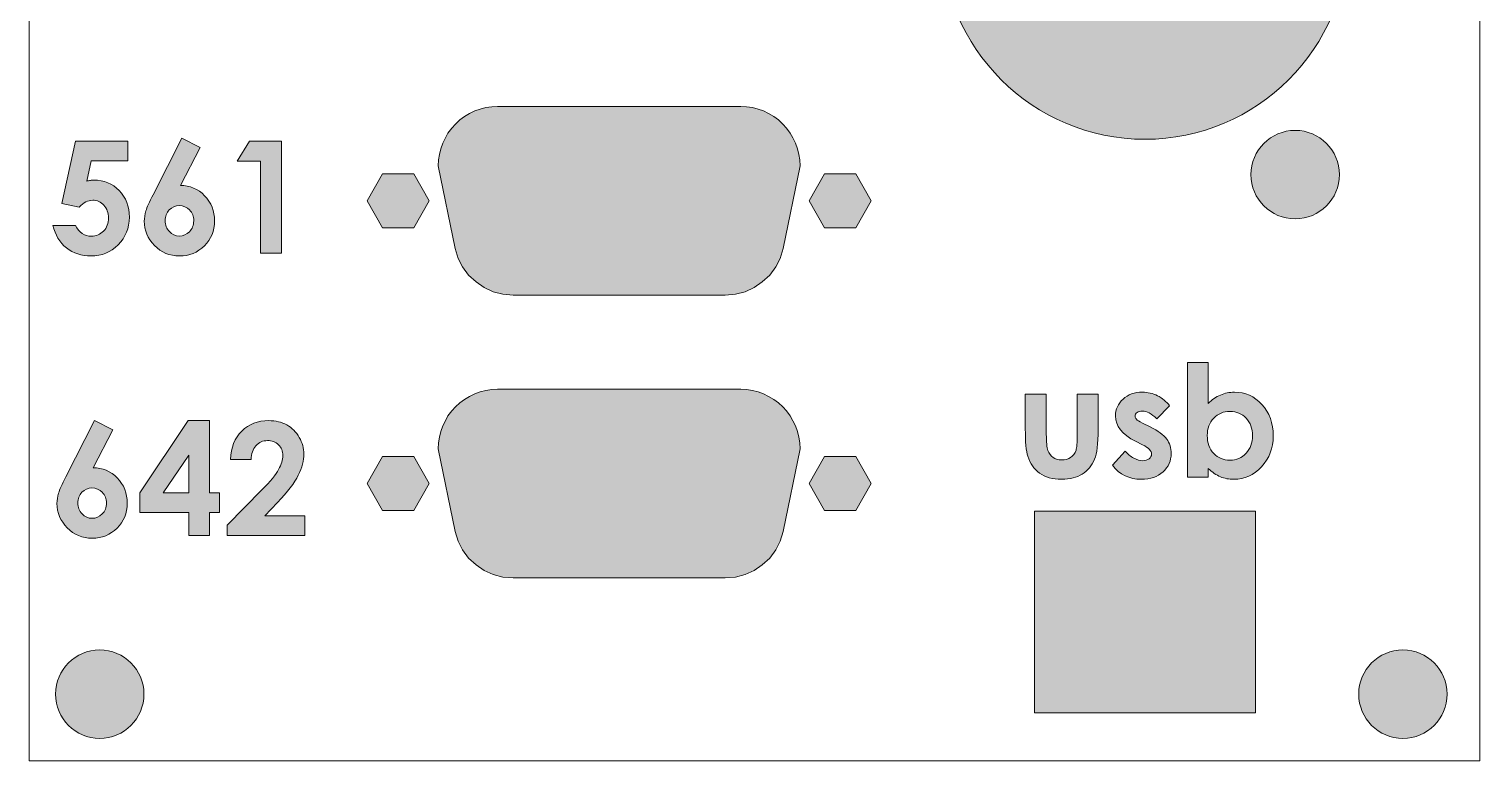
# Model space of a CAD drawing. Header units: inches. Extents: x 54.2 to 136.3, y -98.4 to -3.4.
# Drawn here: x 54.2 to 136.3, y -98.4 to -57 of the extents above; entities that cross this region are included whole.
import ezdxf

# ---------------------------------------------------------------- set-up
doc = ezdxf.new("R2010")
doc.units = ezdxf.units.IN
doc.header["$MEASUREMENT"] = 0
doc.layers.add('Layer 1', color=7, linetype='Continuous')

# ---------------------------------------------------------------- blocks, each defined once
blk = doc.blocks.new('block 3')
at = {"layer": 'Layer 1', "true_color": 0xffffff}
h = blk.add_hatch(color=7, dxfattribs=at)
h.dxf.hatch_style = 2
edge = h.paths.add_edge_path()
edge.add_spline(control_points=[(111.335, -38.263), (111.335, -39.644), (110.216, -40.763), (108.835, -40.763), (107.454, -40.763), (106.335, -39.644), (106.335, -38.263), (106.335, -36.883), (107.454, -35.763), (108.835, -35.763), (110.216, -35.763), (111.335, -36.883), (111.335, -38.263)], knot_values=[0, 0, 0, 0, 1, 1, 1, 2, 2, 2, 3, 3, 3, 4, 4, 4, 4], degree=3, periodic=1)
h = blk.add_hatch(color=7, dxfattribs=at)
h.dxf.hatch_style = 2
edge = h.paths.add_edge_path()
edge.add_spline(control_points=[(112.479, -41.335), (112.479, -41.335), (112.468, -40.245), (112.468, -40.245), (113.964, -39.612), (115.609, -39.262), (117.336, -39.262), (119.058, -39.262), (120.699, -39.611), (122.192, -40.24), (122.192, -40.24), (122.192, -41.335), (122.192, -41.335), (122.192, -41.335), (122.191, -41.335), (122.191, -41.335), (126.116, -43.166), (128.835, -47.147), (128.835, -51.762), (128.835, -58.114), (123.687, -63.264), (117.336, -63.264), (110.983, -63.264), (105.835, -58.114), (105.835, -51.762), (105.835, -47.147), (108.554, -43.166), (112.479, -41.335), (112.479, -41.335), (112.479, -41.335), (112.479, -41.335)], knot_values=[0, 0, 0, 0, 1, 1, 1, 2, 2, 2, 3, 3, 3, 4, 4, 4, 5, 5, 5, 6, 6, 6, 7, 7, 7, 8, 8, 8, 9, 9, 9, 10, 10, 10, 10], degree=3, periodic=1)
h = blk.add_hatch(color=7, dxfattribs=at)
h.dxf.hatch_style = 2
edge = h.paths.add_edge_path()
edge.add_spline(control_points=[(128.335, -65.263), (128.335, -66.643), (127.216, -67.763), (125.835, -67.763), (124.454, -67.763), (123.335, -66.643), (123.335, -65.263), (123.335, -63.882), (124.454, -62.763), (125.835, -62.763), (127.216, -62.763), (128.335, -63.882), (128.335, -65.263)], knot_values=[0, 0, 0, 0, 1, 1, 1, 2, 2, 2, 3, 3, 3, 4, 4, 4, 4], degree=3, periodic=1)
at = {"layer": 'Layer 1', "lineweight": 0}
for points, knots in [([(111.335, -38.263), (111.335, -39.644), (110.216, -40.763), (108.835, -40.763), (107.454, -40.763), (106.335, -39.644), (106.335, -38.263), (106.335, -36.883), (107.454, -35.763), (108.835, -35.763), (110.216, -35.763), (111.335, -36.883), (111.335, -38.263)], [0, 0, 0, 0, 1, 1, 1, 2, 2, 2, 3, 3, 3, 4, 4, 4, 4]), ([(112.479, -41.335), (112.479, -41.335), (112.468, -40.245), (112.468, -40.245), (113.964, -39.612), (115.609, -39.262), (117.336, -39.262), (119.058, -39.262), (120.699, -39.611), (122.192, -40.24), (122.192, -40.24), (122.192, -41.335), (122.192, -41.335), (122.192, -41.335), (122.191, -41.335), (122.191, -41.335), (126.116, -43.166), (128.835, -47.147), (128.835, -51.762), (128.835, -58.114), (123.687, -63.264), (117.336, -63.264), (110.983, -63.264), (105.835, -58.114), (105.835, -51.762), (105.835, -47.147), (108.554, -43.166), (112.479, -41.335), (112.479, -41.335), (112.479, -41.335), (112.479, -41.335)], [0, 0, 0, 0, 1, 1, 1, 2, 2, 2, 3, 3, 3, 4, 4, 4, 5, 5, 5, 6, 6, 6, 7, 7, 7, 8, 8, 8, 9, 9, 9, 10, 10, 10, 10]), ([(128.335, -65.263), (128.335, -66.643), (127.216, -67.763), (125.835, -67.763), (124.454, -67.763), (123.335, -66.643), (123.335, -65.263), (123.335, -63.882), (124.454, -62.763), (125.835, -62.763), (127.216, -62.763), (128.335, -63.882), (128.335, -65.263)], [0, 0, 0, 0, 1, 1, 1, 2, 2, 2, 3, 3, 3, 4, 4, 4, 4])]:
    blk.add_open_spline(points, degree=3, knots=knots, dxfattribs=at)
blk = doc.blocks.new('block 5')
at = {"layer": 'Layer 1', "true_color": 0xffffff}
h = blk.add_hatch(color=7, dxfattribs=at)
h.dxf.hatch_style = 2
h.paths.add_polyline_path([(94.483, -61.407), (80.704, -61.407), (80.386, -61.428), (80.048, -61.47), (79.73, -61.555), (79.434, -61.661), (79.137, -61.809), (78.841, -61.978), (78.587, -62.168), (78.333, -62.401), (78.121, -62.634), (77.91, -62.91), (77.761, -63.185), (77.613, -63.481), (77.508, -63.799), (77.423, -64.116), (77.381, -64.433), (77.359, -64.772), (78.312, -69.45), (78.481, -70.001), (78.735, -70.487), (79.074, -70.953), (79.497, -71.334), (79.963, -71.651), (80.471, -71.884), (81.021, -72.032), (81.593, -72.074), (93.594, -72.074), (94.166, -72.032), (94.716, -71.884), (95.224, -71.651), (95.69, -71.334), (96.113, -70.953), (96.452, -70.487), (96.706, -70.001), (96.875, -69.45), (97.828, -64.772), (97.806, -64.433), (97.764, -64.116), (97.68, -63.799), (97.574, -63.481), (97.425, -63.185), (97.277, -62.91), (97.066, -62.634), (96.854, -62.401), (96.6, -62.168), (96.346, -61.978), (96.049, -61.809), (95.753, -61.661), (95.457, -61.555), (95.139, -61.47), (94.801, -61.428)])
h = blk.add_hatch(color=7, dxfattribs=at)
h.dxf.hatch_style = 2
h.paths.add_polyline_path([(76.851, -66.741), (75.984, -65.217), (74.206, -65.217), (73.338, -66.741), (74.206, -68.265), (75.984, -68.265)])
h = blk.add_hatch(color=7, dxfattribs=at)
h.dxf.hatch_style = 2
h.paths.add_polyline_path([(98.336, -66.741), (99.203, -68.265), (100.981, -68.265), (101.849, -66.741), (100.981, -65.217), (99.203, -65.217)])
at = {"layer": 'Layer 1', "lineweight": 0}
for points in [[(94.483, -61.407), (80.704, -61.407), (80.386, -61.428), (80.048, -61.47), (79.73, -61.555), (79.434, -61.661), (79.137, -61.809), (78.841, -61.978), (78.587, -62.168), (78.333, -62.401), (78.121, -62.634), (77.91, -62.91), (77.761, -63.185), (77.613, -63.481), (77.508, -63.799), (77.423, -64.116), (77.381, -64.433), (77.359, -64.772), (78.312, -69.45), (78.481, -70.001), (78.735, -70.487), (79.074, -70.953), (79.497, -71.334), (79.963, -71.651), (80.471, -71.884), (81.021, -72.032), (81.593, -72.074), (93.594, -72.074), (94.166, -72.032), (94.716, -71.884), (95.224, -71.651), (95.69, -71.334), (96.113, -70.953), (96.452, -70.487), (96.706, -70.001), (96.875, -69.45), (97.828, -64.772), (97.806, -64.433), (97.764, -64.116), (97.68, -63.799), (97.574, -63.481), (97.425, -63.185), (97.277, -62.91), (97.066, -62.634), (96.854, -62.401), (96.6, -62.168), (96.346, -61.978), (96.049, -61.809), (95.753, -61.661), (95.457, -61.555), (95.139, -61.47), (94.801, -61.428), (94.483, -61.407)], [(76.851, -66.741), (75.984, -65.217), (74.206, -65.217), (73.338, -66.741), (74.206, -68.265), (75.984, -68.265), (76.851, -66.741)], [(98.336, -66.741), (99.203, -68.265), (100.981, -68.265), (101.849, -66.741), (100.981, -65.217), (99.203, -65.217), (98.336, -66.741)]]:
    blk.add_lwpolyline(points, dxfattribs=at)
blk = doc.blocks.new('block 6')
at = {"layer": 'Layer 1', "true_color": 0xffffff}
h = blk.add_hatch(color=7, dxfattribs=at)
h.dxf.hatch_style = 2
h.paths.add_polyline_path([(94.483, -77.402), (80.704, -77.402), (80.386, -77.423), (80.048, -77.466), (79.73, -77.55), (79.434, -77.656), (79.137, -77.804), (78.841, -77.974), (78.587, -78.164), (78.333, -78.397), (78.121, -78.63), (77.91, -78.905), (77.761, -79.18), (77.613, -79.476), (77.508, -79.794), (77.423, -80.112), (77.381, -80.429), (77.359, -80.768), (78.312, -85.445), (78.481, -85.996), (78.735, -86.483), (79.074, -86.948), (79.497, -87.329), (79.963, -87.647), (80.471, -87.88), (81.021, -88.028), (81.593, -88.07), (93.594, -88.07), (94.166, -88.028), (94.716, -87.88), (95.224, -87.647), (95.69, -87.329), (96.113, -86.948), (96.452, -86.483), (96.706, -85.996), (96.875, -85.445), (97.828, -80.768), (97.806, -80.429), (97.764, -80.112), (97.68, -79.794), (97.574, -79.476), (97.425, -79.18), (97.277, -78.905), (97.066, -78.63), (96.854, -78.397), (96.6, -78.164), (96.346, -77.974), (96.049, -77.804), (95.753, -77.656), (95.457, -77.55), (95.139, -77.466), (94.801, -77.423)])
h = blk.add_hatch(color=7, dxfattribs=at)
h.dxf.hatch_style = 2
h.paths.add_polyline_path([(76.851, -82.736), (75.984, -81.212), (74.206, -81.212), (73.338, -82.736), (74.206, -84.26), (75.984, -84.26)])
h = blk.add_hatch(color=7, dxfattribs=at)
h.dxf.hatch_style = 2
h.paths.add_polyline_path([(98.336, -82.736), (99.203, -84.26), (100.981, -84.26), (101.849, -82.736), (100.981, -81.212), (99.203, -81.212)])
at = {"layer": 'Layer 1', "lineweight": 0}
for points in [[(94.483, -77.402), (80.704, -77.402), (80.386, -77.423), (80.048, -77.466), (79.73, -77.55), (79.434, -77.656), (79.137, -77.804), (78.841, -77.974), (78.587, -78.164), (78.333, -78.397), (78.121, -78.63), (77.91, -78.905), (77.761, -79.18), (77.613, -79.476), (77.508, -79.794), (77.423, -80.112), (77.381, -80.429), (77.359, -80.768), (78.312, -85.445), (78.481, -85.996), (78.735, -86.483), (79.074, -86.948), (79.497, -87.329), (79.963, -87.647), (80.471, -87.88), (81.021, -88.028), (81.593, -88.07), (93.594, -88.07), (94.166, -88.028), (94.716, -87.88), (95.224, -87.647), (95.69, -87.329), (96.113, -86.948), (96.452, -86.483), (96.706, -85.996), (96.875, -85.445), (97.828, -80.768), (97.806, -80.429), (97.764, -80.112), (97.68, -79.794), (97.574, -79.476), (97.425, -79.18), (97.277, -78.905), (97.066, -78.63), (96.854, -78.397), (96.6, -78.164), (96.346, -77.974), (96.049, -77.804), (95.753, -77.656), (95.457, -77.55), (95.139, -77.466), (94.801, -77.423), (94.483, -77.402)], [(76.851, -82.736), (75.984, -81.212), (74.206, -81.212), (73.338, -82.736), (74.206, -84.26), (75.984, -84.26), (76.851, -82.736)], [(98.336, -82.736), (99.203, -84.26), (100.981, -84.26), (101.849, -82.736), (100.981, -81.212), (99.203, -81.212), (98.336, -82.736)]]:
    blk.add_lwpolyline(points, dxfattribs=at)
blk = doc.blocks.new('block 11')
at = {"layer": 'Layer 1', "true_color": 0xffffff}
h = blk.add_hatch(color=7, dxfattribs=at)
h.dxf.hatch_style = 2
edge = h.paths.add_edge_path()
edge.add_spline(control_points=[(56.831, -63.371), (56.831, -63.371), (59.798, -63.371), (59.798, -63.371), (59.798, -63.371), (59.798, -64.486), (59.798, -64.486), (59.798, -64.486), (57.731, -64.486), (57.731, -64.486), (57.731, -64.486), (57.473, -65.636), (57.473, -65.636), (57.545, -65.616), (57.615, -65.601), (57.684, -65.59), (57.753, -65.581), (57.819, -65.576), (57.882, -65.576), (58.456, -65.576), (58.934, -65.772), (59.314, -66.164), (59.694, -66.555), (59.885, -67.057), (59.885, -67.669), (59.885, -68.286), (59.674, -68.806), (59.254, -69.23), (58.833, -69.653), (58.321, -69.865), (57.718, -69.865), (57.179, -69.865), (56.715, -69.711), (56.327, -69.404), (55.94, -69.097), (55.686, -68.676), (55.565, -68.142), (55.565, -68.142), (56.831, -68.142), (56.831, -68.142), (56.929, -68.34), (57.057, -68.491), (57.217, -68.593), (57.376, -68.694), (57.552, -68.745), (57.744, -68.745), (58.011, -68.745), (58.238, -68.649), (58.425, -68.457), (58.611, -68.265), (58.705, -68.017), (58.705, -67.716), (58.705, -67.423), (58.618, -67.183), (58.444, -66.995), (58.27, -66.807), (58.06, -66.713), (57.813, -66.713), (57.681, -66.713), (57.551, -66.746), (57.424, -66.811), (57.296, -66.878), (57.17, -66.977), (57.047, -67.109), (57.047, -67.109), (56.065, -66.889), (56.065, -66.889), (56.065, -66.889), (56.831, -63.371), (56.831, -63.371)], knot_values=[0, 0, 0, 0, 1, 1, 1, 2, 2, 2, 3, 3, 3, 4, 4, 4, 5, 5, 5, 6, 6, 6, 7, 7, 7, 8, 8, 8, 9, 9, 9, 10, 10, 10, 11, 11, 11, 12, 12, 12, 13, 13, 13, 14, 14, 14, 15, 15, 15, 16, 16, 16, 17, 17, 17, 18, 18, 18, 19, 19, 19, 20, 20, 20, 21, 21, 21, 22, 22, 22, 23, 23, 23, 23], degree=3, periodic=1)
h = blk.add_hatch(color=7, dxfattribs=at)
h.dxf.hatch_style = 2
edge = h.paths.add_edge_path()
edge.add_spline(control_points=[(62.856, -63.211), (62.856, -63.211), (63.883, -63.725), (63.883, -63.725), (63.883, -63.725), (62.774, -65.877), (62.774, -65.877), (63.311, -65.877), (63.767, -66.069), (64.144, -66.454), (64.52, -66.839), (64.708, -67.317), (64.708, -67.888), (64.708, -68.44), (64.515, -68.907), (64.129, -69.29), (63.742, -69.673), (63.276, -69.865), (62.731, -69.865), (62.16, -69.865), (61.684, -69.666), (61.304, -69.268), (60.923, -68.871), (60.733, -68.415), (60.733, -67.901), (60.733, -67.706), (60.762, -67.509), (60.821, -67.311), (60.88, -67.113), (61.016, -66.809), (61.228, -66.398), (61.228, -66.398), (62.856, -63.211), (62.856, -63.211)], knot_values=[0, 0, 0, 0, 1, 1, 1, 2, 2, 2, 3, 3, 3, 4, 4, 4, 5, 5, 5, 6, 6, 6, 7, 7, 7, 8, 8, 8, 9, 9, 9, 10, 10, 10, 11, 11, 11, 11], degree=3, periodic=1)
edge = h.paths.add_edge_path()
edge.add_spline(control_points=[(62.705, -67.018), (62.481, -67.018), (62.293, -67.099), (62.141, -67.261), (61.989, -67.424), (61.913, -67.627), (61.913, -67.871), (61.913, -68.115), (61.993, -68.32), (62.152, -68.487), (62.311, -68.653), (62.497, -68.737), (62.71, -68.737), (62.933, -68.737), (63.126, -68.655), (63.287, -68.491), (63.447, -68.327), (63.528, -68.121), (63.528, -67.871), (63.528, -67.627), (63.45, -67.424), (63.293, -67.261), (63.137, -67.099), (62.941, -67.018), (62.705, -67.018)], knot_values=[0, 0, 0, 0, 1, 1, 1, 2, 2, 2, 3, 3, 3, 4, 4, 4, 5, 5, 5, 6, 6, 6, 7, 7, 7, 8, 8, 8, 8], degree=3, periodic=1)
h = blk.add_hatch(color=7, dxfattribs=at)
h.dxf.hatch_style = 2
h.paths.add_polyline_path([(66.689, -63.371), (68.493, -63.371), (68.493, -69.705), (67.296, -69.705), (67.296, -64.503), (65.991, -64.503)])
at = {"layer": 'Layer 1', "lineweight": 0}
blk.add_lwpolyline([(66.689, -63.371), (68.493, -63.371), (68.493, -69.705), (67.296, -69.705), (67.296, -64.503), (65.991, -64.503), (66.689, -63.371)], dxfattribs=at)
for points, knots in [([(56.831, -63.371), (56.831, -63.371), (59.798, -63.371), (59.798, -63.371), (59.798, -63.371), (59.798, -64.486), (59.798, -64.486), (59.798, -64.486), (57.731, -64.486), (57.731, -64.486), (57.731, -64.486), (57.473, -65.636), (57.473, -65.636), (57.545, -65.616), (57.615, -65.601), (57.684, -65.59), (57.753, -65.581), (57.819, -65.576), (57.882, -65.576), (58.456, -65.576), (58.934, -65.772), (59.314, -66.164), (59.694, -66.555), (59.885, -67.057), (59.885, -67.669), (59.885, -68.286), (59.674, -68.806), (59.254, -69.23), (58.833, -69.653), (58.321, -69.865), (57.718, -69.865), (57.179, -69.865), (56.715, -69.711), (56.327, -69.404), (55.94, -69.097), (55.686, -68.676), (55.565, -68.142), (55.565, -68.142), (56.831, -68.142), (56.831, -68.142), (56.929, -68.34), (57.057, -68.491), (57.217, -68.593), (57.376, -68.694), (57.552, -68.745), (57.744, -68.745), (58.011, -68.745), (58.238, -68.649), (58.425, -68.457), (58.611, -68.265), (58.705, -68.017), (58.705, -67.716), (58.705, -67.423), (58.618, -67.183), (58.444, -66.995), (58.27, -66.807), (58.06, -66.713), (57.813, -66.713), (57.681, -66.713), (57.551, -66.746), (57.424, -66.811), (57.296, -66.878), (57.17, -66.977), (57.047, -67.109), (57.047, -67.109), (56.065, -66.889), (56.065, -66.889), (56.065, -66.889), (56.831, -63.371), (56.831, -63.371)], [0, 0, 0, 0, 1, 1, 1, 2, 2, 2, 3, 3, 3, 4, 4, 4, 5, 5, 5, 6, 6, 6, 7, 7, 7, 8, 8, 8, 9, 9, 9, 10, 10, 10, 11, 11, 11, 12, 12, 12, 13, 13, 13, 14, 14, 14, 15, 15, 15, 16, 16, 16, 17, 17, 17, 18, 18, 18, 19, 19, 19, 20, 20, 20, 21, 21, 21, 22, 22, 22, 23, 23, 23, 23]), ([(62.856, -63.211), (62.856, -63.211), (63.883, -63.725), (63.883, -63.725), (63.883, -63.725), (62.774, -65.877), (62.774, -65.877), (63.311, -65.877), (63.767, -66.069), (64.144, -66.454), (64.52, -66.839), (64.708, -67.317), (64.708, -67.888), (64.708, -68.44), (64.515, -68.907), (64.129, -69.29), (63.742, -69.673), (63.276, -69.865), (62.731, -69.865), (62.16, -69.865), (61.684, -69.666), (61.304, -69.268), (60.923, -68.871), (60.733, -68.415), (60.733, -67.901), (60.733, -67.706), (60.762, -67.509), (60.821, -67.311), (60.88, -67.113), (61.016, -66.809), (61.228, -66.398), (61.228, -66.398), (62.856, -63.211), (62.856, -63.211)], [0, 0, 0, 0, 1, 1, 1, 2, 2, 2, 3, 3, 3, 4, 4, 4, 5, 5, 5, 6, 6, 6, 7, 7, 7, 8, 8, 8, 9, 9, 9, 10, 10, 10, 11, 11, 11, 11]), ([(62.705, -67.018), (62.481, -67.018), (62.293, -67.099), (62.141, -67.261), (61.989, -67.424), (61.913, -67.627), (61.913, -67.871), (61.913, -68.115), (61.993, -68.32), (62.152, -68.487), (62.311, -68.653), (62.497, -68.737), (62.71, -68.737), (62.933, -68.737), (63.126, -68.655), (63.287, -68.491), (63.447, -68.327), (63.528, -68.121), (63.528, -67.871), (63.528, -67.627), (63.45, -67.424), (63.293, -67.261), (63.137, -67.099), (62.941, -67.018), (62.705, -67.018)], [0, 0, 0, 0, 1, 1, 1, 2, 2, 2, 3, 3, 3, 4, 4, 4, 5, 5, 5, 6, 6, 6, 7, 7, 7, 8, 8, 8, 8])]:
    blk.add_open_spline(points, degree=3, knots=knots, dxfattribs=at)
blk = doc.blocks.new('block 12')
at = {"layer": 'Layer 1', "true_color": 0xffffff}
h = blk.add_hatch(color=7, dxfattribs=at)
h.dxf.hatch_style = 2
edge = h.paths.add_edge_path()
edge.add_spline(control_points=[(57.917, -79.177), (57.917, -79.177), (58.944, -79.691), (58.944, -79.691), (58.944, -79.691), (57.835, -81.843), (57.835, -81.843), (58.371, -81.843), (58.828, -82.035), (59.204, -82.42), (59.58, -82.805), (59.768, -83.283), (59.768, -83.854), (59.768, -84.405), (59.575, -84.872), (59.189, -85.256), (58.803, -85.639), (58.337, -85.83), (57.792, -85.83), (57.22, -85.83), (56.745, -85.632), (56.364, -85.234), (55.984, -84.837), (55.793, -84.381), (55.793, -83.867), (55.793, -83.672), (55.823, -83.475), (55.882, -83.277), (55.941, -83.079), (56.076, -82.775), (56.289, -82.364), (56.289, -82.364), (57.917, -79.177), (57.917, -79.177)], knot_values=[0, 0, 0, 0, 1, 1, 1, 2, 2, 2, 3, 3, 3, 4, 4, 4, 5, 5, 5, 6, 6, 6, 7, 7, 7, 8, 8, 8, 9, 9, 9, 10, 10, 10, 11, 11, 11, 11], degree=3, periodic=1)
edge = h.paths.add_edge_path()
edge.add_spline(control_points=[(57.766, -82.984), (57.542, -82.984), (57.354, -83.065), (57.202, -83.227), (57.049, -83.39), (56.973, -83.593), (56.973, -83.837), (56.973, -84.081), (57.053, -84.286), (57.212, -84.452), (57.372, -84.619), (57.558, -84.702), (57.77, -84.702), (57.994, -84.702), (58.186, -84.621), (58.347, -84.457), (58.508, -84.293), (58.588, -84.087), (58.588, -83.837), (58.588, -83.593), (58.51, -83.39), (58.354, -83.227), (58.197, -83.065), (58.001, -82.984), (57.766, -82.984)], knot_values=[0, 0, 0, 0, 1, 1, 1, 2, 2, 2, 3, 3, 3, 4, 4, 4, 5, 5, 5, 6, 6, 6, 7, 7, 7, 8, 8, 8, 8], degree=3, periodic=1)
h = blk.add_hatch(color=7, dxfattribs=at)
h.dxf.hatch_style = 2
h.paths.add_polyline_path([(63.222, -79.177), (64.423, -79.177), (64.423, -83.256), (64.988, -83.256), (64.988, -84.371), (64.423, -84.371), (64.423, -85.671), (63.244, -85.671), (63.244, -84.371), (60.479, -84.371), (60.479, -83.256)])
h.paths.add_polyline_path([(63.244, -83.256), (63.244, -81.132), (61.797, -83.256)])
h = blk.add_hatch(color=7, dxfattribs=at)
h.dxf.hatch_style = 2
edge = h.paths.add_edge_path()
edge.add_spline(control_points=[(66.775, -81.378), (66.775, -81.378), (65.599, -81.378), (65.599, -81.378), (65.631, -80.694), (65.845, -80.157), (66.243, -79.765), (66.641, -79.373), (67.151, -79.177), (67.774, -79.177), (68.158, -79.177), (68.498, -79.259), (68.792, -79.42), (69.087, -79.583), (69.322, -79.817), (69.499, -80.123), (69.675, -80.428), (69.763, -80.739), (69.763, -81.055), (69.763, -81.431), (69.656, -81.836), (69.442, -82.269), (69.228, -82.703), (68.837, -83.215), (68.268, -83.807), (68.268, -83.807), (67.557, -84.556), (67.557, -84.556), (67.557, -84.556), (69.815, -84.556), (69.815, -84.556), (69.815, -84.556), (69.815, -85.671), (69.815, -85.671), (69.815, -85.671), (65.427, -85.671), (65.427, -85.671), (65.427, -85.671), (65.427, -85.094), (65.427, -85.094), (65.427, -85.094), (67.386, -83.096), (67.386, -83.096), (67.86, -82.617), (68.175, -82.231), (68.331, -81.94), (68.488, -81.648), (68.566, -81.385), (68.566, -81.15), (68.566, -80.906), (68.485, -80.704), (68.323, -80.545), (68.161, -80.385), (67.952, -80.306), (67.696, -80.306), (67.438, -80.306), (67.223, -80.402), (67.05, -80.594), (66.878, -80.786), (66.786, -81.048), (66.775, -81.378)], knot_values=[0, 0, 0, 0, 1, 1, 1, 2, 2, 2, 3, 3, 3, 4, 4, 4, 5, 5, 5, 6, 6, 6, 7, 7, 7, 8, 8, 8, 9, 9, 9, 10, 10, 10, 11, 11, 11, 12, 12, 12, 13, 13, 13, 14, 14, 14, 15, 15, 15, 16, 16, 16, 17, 17, 17, 18, 18, 18, 19, 19, 19, 20, 20, 20, 20], degree=3, periodic=1)
at = {"layer": 'Layer 1', "lineweight": 0}
for points in [[(63.222, -79.177), (64.423, -79.177), (64.423, -83.256), (64.988, -83.256), (64.988, -84.371), (64.423, -84.371), (64.423, -85.671), (63.244, -85.671), (63.244, -84.371), (60.479, -84.371), (60.479, -83.256), (63.222, -79.177)], [(63.244, -83.256), (63.244, -81.132), (61.797, -83.256), (63.244, -83.256)]]:
    blk.add_lwpolyline(points, dxfattribs=at)
for points, knots in [([(57.917, -79.177), (57.917, -79.177), (58.944, -79.691), (58.944, -79.691), (58.944, -79.691), (57.835, -81.843), (57.835, -81.843), (58.371, -81.843), (58.828, -82.035), (59.204, -82.42), (59.58, -82.805), (59.768, -83.283), (59.768, -83.854), (59.768, -84.405), (59.575, -84.872), (59.189, -85.256), (58.803, -85.639), (58.337, -85.83), (57.792, -85.83), (57.22, -85.83), (56.745, -85.632), (56.364, -85.234), (55.984, -84.837), (55.793, -84.381), (55.793, -83.867), (55.793, -83.672), (55.823, -83.475), (55.882, -83.277), (55.941, -83.079), (56.076, -82.775), (56.289, -82.364), (56.289, -82.364), (57.917, -79.177), (57.917, -79.177)], [0, 0, 0, 0, 1, 1, 1, 2, 2, 2, 3, 3, 3, 4, 4, 4, 5, 5, 5, 6, 6, 6, 7, 7, 7, 8, 8, 8, 9, 9, 9, 10, 10, 10, 11, 11, 11, 11]), ([(66.775, -81.378), (66.775, -81.378), (65.599, -81.378), (65.599, -81.378), (65.631, -80.694), (65.845, -80.157), (66.243, -79.765), (66.641, -79.373), (67.151, -79.177), (67.774, -79.177), (68.158, -79.177), (68.498, -79.259), (68.792, -79.42), (69.087, -79.583), (69.322, -79.817), (69.499, -80.123), (69.675, -80.428), (69.763, -80.739), (69.763, -81.055), (69.763, -81.431), (69.656, -81.836), (69.442, -82.269), (69.228, -82.703), (68.837, -83.215), (68.268, -83.807), (68.268, -83.807), (67.557, -84.556), (67.557, -84.556), (67.557, -84.556), (69.815, -84.556), (69.815, -84.556), (69.815, -84.556), (69.815, -85.671), (69.815, -85.671), (69.815, -85.671), (65.427, -85.671), (65.427, -85.671), (65.427, -85.671), (65.427, -85.094), (65.427, -85.094), (65.427, -85.094), (67.386, -83.096), (67.386, -83.096), (67.86, -82.617), (68.175, -82.231), (68.331, -81.94), (68.488, -81.648), (68.566, -81.385), (68.566, -81.15), (68.566, -80.906), (68.485, -80.704), (68.323, -80.545), (68.161, -80.385), (67.952, -80.306), (67.696, -80.306), (67.438, -80.306), (67.223, -80.402), (67.05, -80.594), (66.878, -80.786), (66.786, -81.048), (66.775, -81.378)], [0, 0, 0, 0, 1, 1, 1, 2, 2, 2, 3, 3, 3, 4, 4, 4, 5, 5, 5, 6, 6, 6, 7, 7, 7, 8, 8, 8, 9, 9, 9, 10, 10, 10, 11, 11, 11, 12, 12, 12, 13, 13, 13, 14, 14, 14, 15, 15, 15, 16, 16, 16, 17, 17, 17, 18, 18, 18, 19, 19, 19, 20, 20, 20, 20]), ([(57.766, -82.984), (57.542, -82.984), (57.354, -83.065), (57.202, -83.227), (57.049, -83.39), (56.973, -83.593), (56.973, -83.837), (56.973, -84.081), (57.053, -84.286), (57.212, -84.452), (57.372, -84.619), (57.558, -84.702), (57.77, -84.702), (57.994, -84.702), (58.186, -84.621), (58.347, -84.457), (58.508, -84.293), (58.588, -84.087), (58.588, -83.837), (58.588, -83.593), (58.51, -83.39), (58.354, -83.227), (58.197, -83.065), (58.001, -82.984), (57.766, -82.984)], [0, 0, 0, 0, 1, 1, 1, 2, 2, 2, 3, 3, 3, 4, 4, 4, 5, 5, 5, 6, 6, 6, 7, 7, 7, 8, 8, 8, 8])]:
    blk.add_open_spline(points, degree=3, knots=knots, dxfattribs=at)
blk = doc.blocks.new('block 15')
at = {"layer": 'Layer 1', "true_color": 0xffffff}
h = blk.add_hatch(color=7, dxfattribs=at)
h.dxf.hatch_style = 2
edge = h.paths.add_edge_path()
edge.add_spline(control_points=[(120.914, -75.88), (120.914, -75.88), (120.914, -78.206), (120.914, -78.206), (121.126, -77.993), (121.356, -77.834), (121.603, -77.728), (121.85, -77.621), (122.114, -77.568), (122.395, -77.568), (123.007, -77.568), (123.526, -77.799), (123.954, -78.262), (124.382, -78.724), (124.596, -79.316), (124.596, -80.04), (124.596, -80.738), (124.374, -81.321), (123.932, -81.791), (123.49, -82.26), (122.966, -82.495), (122.361, -82.495), (122.091, -82.495), (121.84, -82.447), (121.607, -82.35), (121.375, -82.254), (121.143, -82.097), (120.914, -81.879), (120.914, -81.879), (120.914, -82.374), (120.914, -82.374), (120.914, -82.374), (119.747, -82.374), (119.747, -82.374), (119.747, -82.374), (119.747, -75.88), (119.747, -75.88), (119.747, -75.88), (120.914, -75.88), (120.914, -75.88)], knot_values=[0, 0, 0, 0, 1, 1, 1, 2, 2, 2, 3, 3, 3, 4, 4, 4, 5, 5, 5, 6, 6, 6, 7, 7, 7, 8, 8, 8, 9, 9, 9, 10, 10, 10, 11, 11, 11, 12, 12, 12, 13, 13, 13, 13], degree=3, periodic=1)
edge = h.paths.add_edge_path()
edge.add_spline(control_points=[(122.15, -78.654), (121.779, -78.654), (121.472, -78.78), (121.228, -79.033), (120.984, -79.285), (120.862, -79.615), (120.862, -80.023), (120.862, -80.439), (120.984, -80.776), (121.228, -81.033), (121.472, -81.29), (121.779, -81.418), (122.15, -81.418), (122.508, -81.418), (122.811, -81.288), (123.056, -81.026), (123.302, -80.765), (123.424, -80.432), (123.424, -80.027), (123.424, -79.625), (123.304, -79.296), (123.063, -79.039), (122.821, -78.782), (122.517, -78.654), (122.15, -78.654)], knot_values=[0, 0, 0, 0, 1, 1, 1, 2, 2, 2, 3, 3, 3, 4, 4, 4, 5, 5, 5, 6, 6, 6, 7, 7, 7, 8, 8, 8, 8], degree=3, periodic=1)
h = blk.add_hatch(color=7, dxfattribs=at)
h.dxf.hatch_style = 2
edge = h.paths.add_edge_path()
edge.add_spline(control_points=[(110.57, -77.689), (110.57, -77.689), (111.758, -77.689), (111.758, -77.689), (111.758, -77.689), (111.758, -79.946), (111.758, -79.946), (111.758, -80.384), (111.789, -80.69), (111.849, -80.861), (111.909, -81.031), (112.007, -81.164), (112.14, -81.259), (112.274, -81.354), (112.439, -81.401), (112.635, -81.401), (112.83, -81.401), (112.997, -81.354), (113.133, -81.261), (113.27, -81.168), (113.371, -81.031), (113.438, -80.85), (113.487, -80.715), (113.511, -80.426), (113.511, -79.984), (113.511, -79.984), (113.511, -77.689), (113.511, -77.689), (113.511, -77.689), (114.687, -77.689), (114.687, -77.689), (114.687, -77.689), (114.687, -79.674), (114.687, -79.674), (114.687, -80.492), (114.622, -81.052), (114.493, -81.354), (114.335, -81.721), (114.102, -82.003), (113.795, -82.2), (113.488, -82.396), (113.098, -82.495), (112.624, -82.495), (112.11, -82.495), (111.694, -82.38), (111.377, -82.15), (111.06, -81.921), (110.837, -81.601), (110.708, -81.19), (110.616, -80.906), (110.57, -80.389), (110.57, -79.64), (110.57, -79.64), (110.57, -77.689), (110.57, -77.689)], knot_values=[0, 0, 0, 0, 1, 1, 1, 2, 2, 2, 3, 3, 3, 4, 4, 4, 5, 5, 5, 6, 6, 6, 7, 7, 7, 8, 8, 8, 9, 9, 9, 10, 10, 10, 11, 11, 11, 12, 12, 12, 13, 13, 13, 14, 14, 14, 15, 15, 15, 16, 16, 16, 17, 17, 17, 18, 18, 18, 18], degree=3, periodic=1)
h = blk.add_hatch(color=7, dxfattribs=at)
h.dxf.hatch_style = 2
edge = h.paths.add_edge_path()
edge.add_spline(control_points=[(118.735, -78.344), (118.735, -78.344), (118.007, -79.071), (118.007, -79.071), (117.711, -78.778), (117.443, -78.632), (117.202, -78.632), (117.07, -78.632), (116.966, -78.66), (116.892, -78.716), (116.817, -78.772), (116.78, -78.842), (116.78, -78.925), (116.78, -78.988), (116.803, -79.046), (116.851, -79.099), (116.898, -79.152), (117.015, -79.225), (117.202, -79.316), (117.202, -79.316), (117.632, -79.532), (117.632, -79.532), (118.086, -79.756), (118.397, -79.984), (118.567, -80.217), (118.736, -80.449), (118.821, -80.722), (118.821, -81.035), (118.821, -81.451), (118.668, -81.799), (118.362, -82.077), (118.056, -82.356), (117.647, -82.495), (117.133, -82.495), (116.449, -82.495), (115.904, -82.228), (115.496, -81.694), (115.496, -81.694), (116.22, -80.906), (116.22, -80.906), (116.358, -81.067), (116.519, -81.196), (116.704, -81.295), (116.89, -81.395), (117.054, -81.444), (117.197, -81.444), (117.352, -81.444), (117.477, -81.407), (117.572, -81.332), (117.667, -81.257), (117.714, -81.171), (117.714, -81.073), (117.714, -80.893), (117.543, -80.716), (117.202, -80.544), (117.202, -80.544), (116.805, -80.346), (116.805, -80.346), (116.048, -79.964), (115.669, -79.486), (115.669, -78.912), (115.669, -78.541), (115.811, -78.225), (116.097, -77.963), (116.383, -77.699), (116.748, -77.568), (117.193, -77.568), (117.497, -77.568), (117.784, -77.635), (118.052, -77.768), (118.321, -77.902), (118.548, -78.093), (118.735, -78.344)], knot_values=[0, 0, 0, 0, 1, 1, 1, 2, 2, 2, 3, 3, 3, 4, 4, 4, 5, 5, 5, 6, 6, 6, 7, 7, 7, 8, 8, 8, 9, 9, 9, 10, 10, 10, 11, 11, 11, 12, 12, 12, 13, 13, 13, 14, 14, 14, 15, 15, 15, 16, 16, 16, 17, 17, 17, 18, 18, 18, 19, 19, 19, 20, 20, 20, 21, 21, 21, 22, 22, 22, 23, 23, 23, 24, 24, 24, 24], degree=3, periodic=1)
at = {"layer": 'Layer 1', "lineweight": 0}
for points, knots in [([(120.914, -75.88), (120.914, -75.88), (120.914, -78.206), (120.914, -78.206), (121.126, -77.993), (121.356, -77.834), (121.603, -77.728), (121.85, -77.621), (122.114, -77.568), (122.395, -77.568), (123.007, -77.568), (123.526, -77.799), (123.954, -78.262), (124.382, -78.724), (124.596, -79.316), (124.596, -80.04), (124.596, -80.738), (124.374, -81.321), (123.932, -81.791), (123.49, -82.26), (122.966, -82.495), (122.361, -82.495), (122.091, -82.495), (121.84, -82.447), (121.607, -82.35), (121.375, -82.254), (121.143, -82.097), (120.914, -81.879), (120.914, -81.879), (120.914, -82.374), (120.914, -82.374), (120.914, -82.374), (119.747, -82.374), (119.747, -82.374), (119.747, -82.374), (119.747, -75.88), (119.747, -75.88), (119.747, -75.88), (120.914, -75.88), (120.914, -75.88)], [0, 0, 0, 0, 1, 1, 1, 2, 2, 2, 3, 3, 3, 4, 4, 4, 5, 5, 5, 6, 6, 6, 7, 7, 7, 8, 8, 8, 9, 9, 9, 10, 10, 10, 11, 11, 11, 12, 12, 12, 13, 13, 13, 13]), ([(110.57, -77.689), (110.57, -77.689), (111.758, -77.689), (111.758, -77.689), (111.758, -77.689), (111.758, -79.946), (111.758, -79.946), (111.758, -80.384), (111.789, -80.69), (111.849, -80.861), (111.909, -81.031), (112.007, -81.164), (112.14, -81.259), (112.274, -81.354), (112.439, -81.401), (112.635, -81.401), (112.83, -81.401), (112.997, -81.354), (113.133, -81.261), (113.27, -81.168), (113.371, -81.031), (113.438, -80.85), (113.487, -80.715), (113.511, -80.426), (113.511, -79.984), (113.511, -79.984), (113.511, -77.689), (113.511, -77.689), (113.511, -77.689), (114.687, -77.689), (114.687, -77.689), (114.687, -77.689), (114.687, -79.674), (114.687, -79.674), (114.687, -80.492), (114.622, -81.052), (114.493, -81.354), (114.335, -81.721), (114.102, -82.003), (113.795, -82.2), (113.488, -82.396), (113.098, -82.495), (112.624, -82.495), (112.11, -82.495), (111.694, -82.38), (111.377, -82.15), (111.06, -81.921), (110.837, -81.601), (110.708, -81.19), (110.616, -80.906), (110.57, -80.389), (110.57, -79.64), (110.57, -79.64), (110.57, -77.689), (110.57, -77.689)], [0, 0, 0, 0, 1, 1, 1, 2, 2, 2, 3, 3, 3, 4, 4, 4, 5, 5, 5, 6, 6, 6, 7, 7, 7, 8, 8, 8, 9, 9, 9, 10, 10, 10, 11, 11, 11, 12, 12, 12, 13, 13, 13, 14, 14, 14, 15, 15, 15, 16, 16, 16, 17, 17, 17, 18, 18, 18, 18]), ([(118.735, -78.344), (118.735, -78.344), (118.007, -79.071), (118.007, -79.071), (117.711, -78.778), (117.443, -78.632), (117.202, -78.632), (117.07, -78.632), (116.966, -78.66), (116.892, -78.716), (116.817, -78.772), (116.78, -78.842), (116.78, -78.925), (116.78, -78.988), (116.803, -79.046), (116.851, -79.099), (116.898, -79.152), (117.015, -79.225), (117.202, -79.316), (117.202, -79.316), (117.632, -79.532), (117.632, -79.532), (118.086, -79.756), (118.397, -79.984), (118.567, -80.217), (118.736, -80.449), (118.821, -80.722), (118.821, -81.035), (118.821, -81.451), (118.668, -81.799), (118.362, -82.077), (118.056, -82.356), (117.647, -82.495), (117.133, -82.495), (116.449, -82.495), (115.904, -82.228), (115.496, -81.694), (115.496, -81.694), (116.22, -80.906), (116.22, -80.906), (116.358, -81.067), (116.519, -81.196), (116.704, -81.295), (116.89, -81.395), (117.054, -81.444), (117.197, -81.444), (117.352, -81.444), (117.477, -81.407), (117.572, -81.332), (117.667, -81.257), (117.714, -81.171), (117.714, -81.073), (117.714, -80.893), (117.543, -80.716), (117.202, -80.544), (117.202, -80.544), (116.805, -80.346), (116.805, -80.346), (116.048, -79.964), (115.669, -79.486), (115.669, -78.912), (115.669, -78.541), (115.811, -78.225), (116.097, -77.963), (116.383, -77.699), (116.748, -77.568), (117.193, -77.568), (117.497, -77.568), (117.784, -77.635), (118.052, -77.768), (118.321, -77.902), (118.548, -78.093), (118.735, -78.344)], [0, 0, 0, 0, 1, 1, 1, 2, 2, 2, 3, 3, 3, 4, 4, 4, 5, 5, 5, 6, 6, 6, 7, 7, 7, 8, 8, 8, 9, 9, 9, 10, 10, 10, 11, 11, 11, 12, 12, 12, 13, 13, 13, 14, 14, 14, 15, 15, 15, 16, 16, 16, 17, 17, 17, 18, 18, 18, 19, 19, 19, 20, 20, 20, 21, 21, 21, 22, 22, 22, 23, 23, 23, 24, 24, 24, 24]), ([(122.15, -78.654), (121.779, -78.654), (121.472, -78.78), (121.228, -79.033), (120.984, -79.285), (120.862, -79.615), (120.862, -80.023), (120.862, -80.439), (120.984, -80.776), (121.228, -81.033), (121.472, -81.29), (121.779, -81.418), (122.15, -81.418), (122.508, -81.418), (122.811, -81.288), (123.056, -81.026), (123.302, -80.765), (123.424, -80.432), (123.424, -80.027), (123.424, -79.625), (123.304, -79.296), (123.063, -79.039), (122.821, -78.782), (122.517, -78.654), (122.15, -78.654)], [0, 0, 0, 0, 1, 1, 1, 2, 2, 2, 3, 3, 3, 4, 4, 4, 5, 5, 5, 6, 6, 6, 7, 7, 7, 8, 8, 8, 8])]:
    blk.add_open_spline(points, degree=3, knots=knots, dxfattribs=at)

msp = doc.modelspace()

# ---------------------------------------------------------------- hatches: boundary and pattern name
at = {"layer": 'Layer 1', "true_color": 0xffffff}
h = msp.add_hatch(color=7, dxfattribs=at)
h.dxf.hatch_style = 2
h.paths.add_polyline_path([(123.585, -95.7), (111.085, -95.7), (111.085, -84.3), (123.585, -84.3)])
h = msp.add_hatch(color=7, dxfattribs=at)
h.dxf.hatch_style = 2
edge = h.paths.add_edge_path()
edge.add_spline(control_points=[(60.711, -94.645), (60.711, -96.025), (59.592, -97.145), (58.211, -97.145), (56.83, -97.145), (55.711, -96.025), (55.711, -94.645), (55.711, -93.265), (56.83, -92.145), (58.211, -92.145), (59.592, -92.145), (60.711, -93.265), (60.711, -94.645)], knot_values=[0, 0, 0, 0, 1, 1, 1, 2, 2, 2, 3, 3, 3, 4, 4, 4, 4], degree=3, periodic=1)
h = msp.add_hatch(color=7, dxfattribs=at)
h.dxf.hatch_style = 2
edge = h.paths.add_edge_path()
edge.add_spline(control_points=[(134.43, -94.645), (134.43, -96.025), (133.311, -97.145), (131.93, -97.145), (130.549, -97.145), (129.43, -96.025), (129.43, -94.645), (129.43, -93.265), (130.549, -92.145), (131.93, -92.145), (133.311, -92.145), (134.43, -93.265), (134.43, -94.645)], knot_values=[0, 0, 0, 0, 1, 1, 1, 2, 2, 2, 3, 3, 3, 4, 4, 4, 4], degree=3, periodic=1)

# ---------------------------------------------------------------- linework, layer by layer
at = {"layer": 'Layer 1', "color": 7, "lineweight": 13, "true_color": 0xffffff}
msp.add_lwpolyline([(136.29, -98.425), (54.21, -98.425), (54.21, -3.41), (136.29, -3.41), (136.29, -98.425)], dxfattribs=at)
at = {"layer": 'Layer 1', "lineweight": 0}
msp.add_lwpolyline([(123.585, -95.7), (111.085, -95.7), (111.085, -84.3), (123.585, -84.3), (123.585, -95.7)], dxfattribs=at)
for points in [[(60.711, -94.645), (60.711, -96.025), (59.592, -97.145), (58.211, -97.145), (56.83, -97.145), (55.711, -96.025), (55.711, -94.645), (55.711, -93.265), (56.83, -92.145), (58.211, -92.145), (59.592, -92.145), (60.711, -93.265), (60.711, -94.645)], [(134.43, -94.645), (134.43, -96.025), (133.311, -97.145), (131.93, -97.145), (130.549, -97.145), (129.43, -96.025), (129.43, -94.645), (129.43, -93.265), (130.549, -92.145), (131.93, -92.145), (133.311, -92.145), (134.43, -93.265), (134.43, -94.645)]]:
    msp.add_open_spline(points, degree=3, knots=[0, 0, 0, 0, 1, 1, 1, 2, 2, 2, 3, 3, 3, 4, 4, 4, 4], dxfattribs=at)

# ---------------------------------------------------------------- block references
at = {"layer": 'Layer 1'}
for name in ['block 3', 'block 5', 'block 11', 'block 15', 'block 6', 'block 12']:
    msp.add_blockref(name, (0, 0), dxfattribs=at)

doc.saveas('drawing.dxf')
